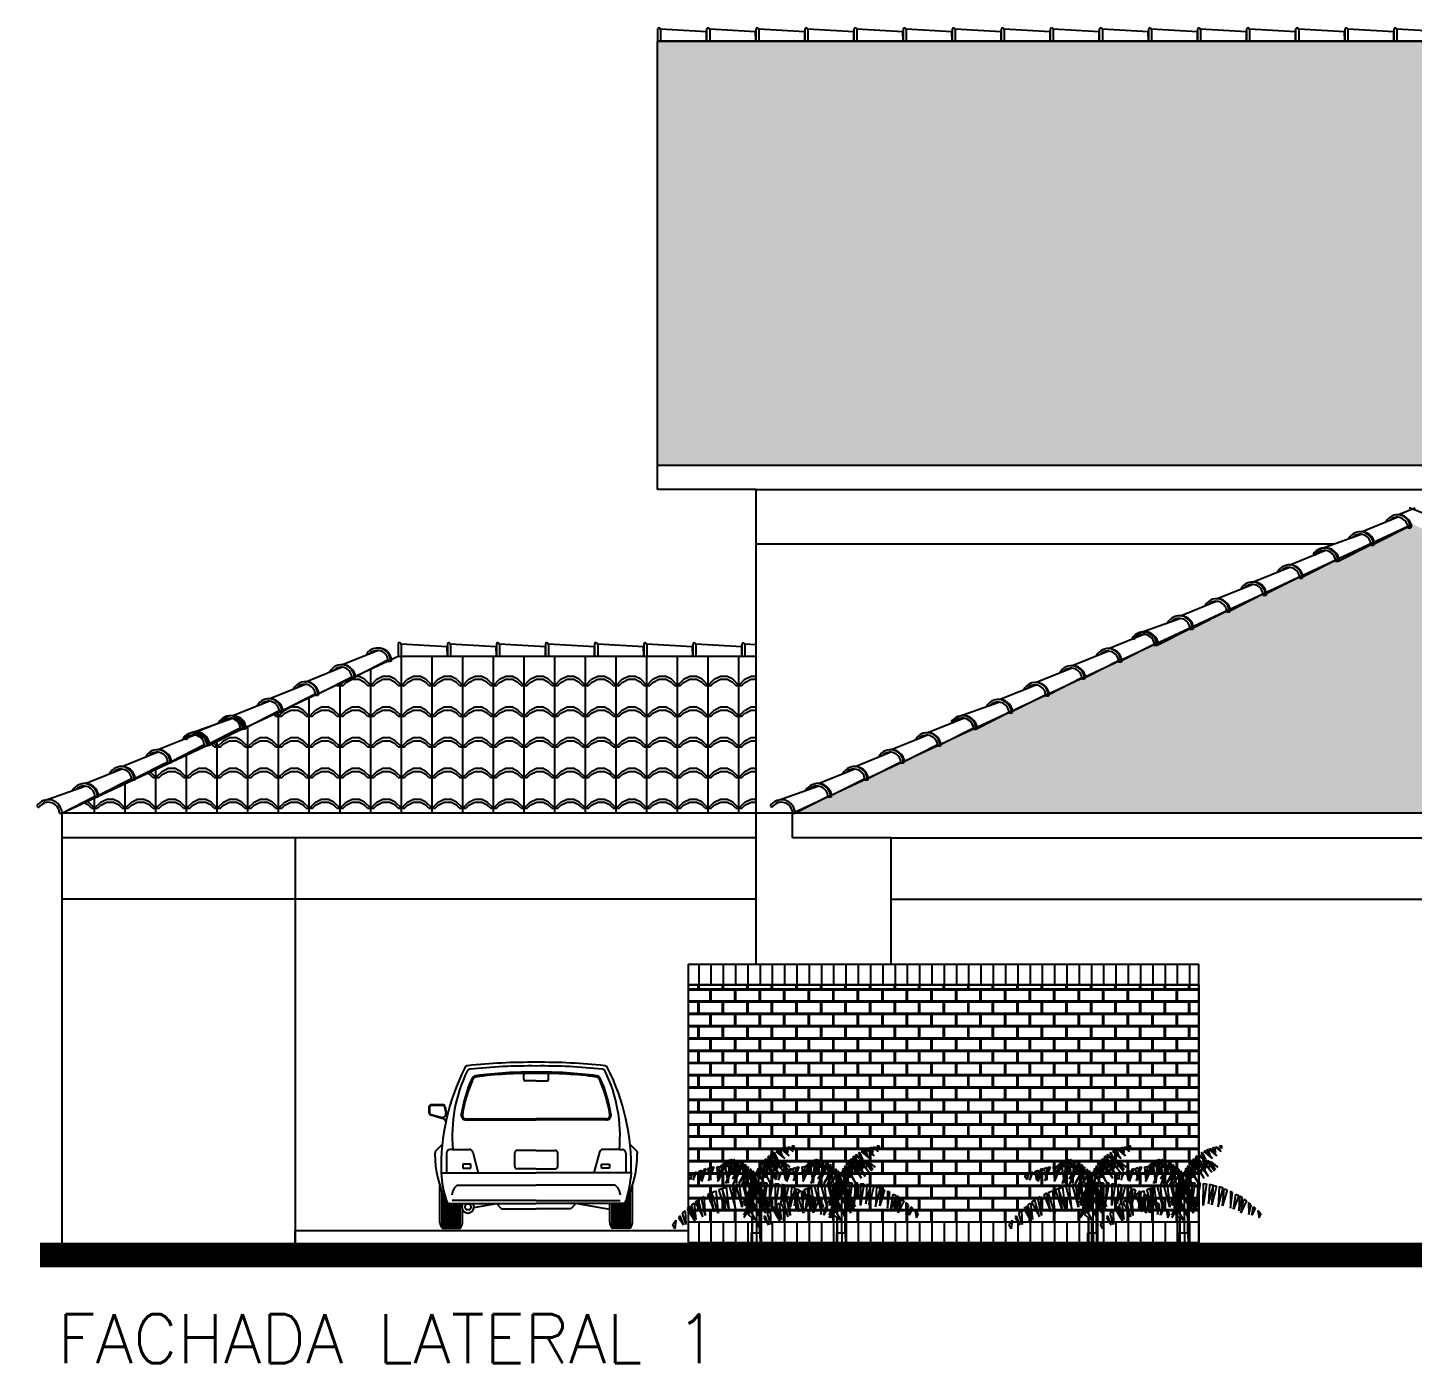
# Model space of a CAD drawing. Header units: millimetres. Extents: x 128 to 761, y 122 to 191.
# Drawn here: x 281.13 to 292.41, y 178.14 to 189.02 of the extents above; entities that cross this region are included whole.
import ezdxf

# ---------------------------------------------------------------- set-up
doc = ezdxf.new("R2010")
doc.units = ezdxf.units.MM
for name, color, linetype in [('ALVENARIA', 7, 'Continuous'), ('CAIXILHOS', 7, 'Continuous'), ('P1-VEGEXT', 60, 'Continuous'), ('PAREDE', 6, 'Continuous')]:
    doc.layers.add(name, color=color, linetype=linetype)
doc.styles.add('COMODOS', font='romans.shx', dxfattribs={"height": 0.15})

# ---------------------------------------------------------------- blocks, each defined once
blk = doc.blocks.new('A$C19217AA6')
at = {"layer": 'P1-VEGEXT', "color": 84}
for p, q in [((0.322, 0.782), (0.317, 0.8)), ((0.317, 0.8), (0.339, 0.799)), ((0.339, 0.799), (0.322, 0.782)), ((0.357, 0.794), (0.327, 0.758)), ((0.327, 0.758), (0.369, 0.792)), ((0.369, 0.792), (0.357, 0.794)), ((0.408, 0.781), (0.361, 0.722)), ((0.361, 0.722), (0.423, 0.776)), ((0.369, 0.749), (0.381, 0.789)), ((0.396, 0.784), (0.369, 0.749)), ((0.381, 0.789), (0.396, 0.784)), ((0.45, 0.764), (0.396, 0.7)), ((0.396, 0.7), (0.465, 0.756)), ((0.423, 0.776), (0.408, 0.781)), ((0.413, 0.661), (0.428, 0.679)), ((0.416, 0.723), (0.43, 0.772)), ((0.428, 0.679), (0.418, 0.676)), ((0.445, 0.766), (0.42, 0.73)), ((0.43, 0.772), (0.445, 0.766)), ((0.438, 0.684), (0.43, 0.682)), ((0.43, 0.682), (0.47, 0.594)), ((0.47, 0.594), (0.438, 0.684)), ((0.438, 0.676), (0.445, 0.684)), ((0.452, 0.686), (0.44, 0.672)), ((0.455, 0.684), (0.44, 0.669)), ((0.443, 0.669), (0.455, 0.679)), ((0.445, 0.684), (0.452, 0.686)), ((0.465, 0.756), (0.45, 0.764)), ((0.452, 0.695), (0.479, 0.748)), ((0.489, 0.743), (0.452, 0.695)), ((0.455, 0.686), (0.504, 0.733)), ((0.465, 0.686), (0.455, 0.686)), ((0.455, 0.686), (0.492, 0.587)), ((0.516, 0.725), (0.462, 0.686)), ((0.492, 0.587), (0.465, 0.686)), ((0.467, 0.674), (0.475, 0.684)), ((0.479, 0.682), (0.467, 0.669)), ((0.475, 0.684), (0.479, 0.682)), ((0.479, 0.748), (0.489, 0.743)), ((0.497, 0.677), (0.489, 0.681)), ((0.489, 0.681), (0.524, 0.572)), ((0.519, 0.722), (0.497, 0.671)), ((0.524, 0.572), (0.497, 0.677)), ((0.504, 0.733), (0.516, 0.725)), ((0.504, 0.653), (0.556, 0.69)), ((0.507, 0.672), (0.534, 0.71)), ((0.546, 0.7), (0.514, 0.669)), ((0.534, 0.71), (0.519, 0.722)), ((0.536, 0.633), (0.568, 0.677)), ((0.556, 0.69), (0.541, 0.654)), ((0.556, 0.69), (0.546, 0.7)), ((0.568, 0.677), (0.556, 0.69)), ((0.765, 0.676), (0.777, 0.682)), ((0.777, 0.682), (0.804, 0.631)), ((0.784, 0.684), (0.779, 0.672)), ((0.784, 0.666), (0.792, 0.686)), ((0.792, 0.686), (0.784, 0.684)), ((0.851, 0.627), (0.802, 0.689)), ((0.802, 0.689), (0.807, 0.689)), ((0.807, 0.689), (0.851, 0.63)), ((0.819, 0.69), (0.814, 0.677)), ((0.826, 0.689), (0.819, 0.69)), ((0.819, 0.671), (0.826, 0.689)), ((0.87, 0.636), (0.829, 0.69)), ((0.829, 0.69), (0.838, 0.689)), ((0.838, 0.689), (0.875, 0.636)), ((0.846, 0.687), (0.843, 0.681)), ((0.853, 0.686), (0.846, 0.687)), ((0.848, 0.674), (0.853, 0.686)), ((0.89, 0.636), (0.856, 0.682)), ((0.856, 0.682), (0.866, 0.677)), ((0.866, 0.677), (0.893, 0.636)), ((0.398, 0.664), (0.354, 0.628)), ((0.354, 0.628), (0.388, 0.654)), ((0.406, 0.661), (0.371, 0.61)), ((0.371, 0.61), (0.408, 0.656)), ((0.416, 0.645), (0.381, 0.599)), ((0.381, 0.599), (0.416, 0.643)), ((0.388, 0.654), (0.398, 0.664)), ((0.408, 0.672), (0.403, 0.669)), ((0.403, 0.669), (0.433, 0.617)), ((0.428, 0.622), (0.403, 0.587)), ((0.403, 0.587), (0.43, 0.62)), ((0.433, 0.617), (0.408, 0.672)), ((0.418, 0.676), (0.411, 0.666)), ((0.435, 0.671), (0.418, 0.648)), ((0.418, 0.645), (0.435, 0.666)), ((0.445, 0.645), (0.428, 0.623)), ((0.43, 0.62), (0.448, 0.641)), ((0.475, 0.628), (0.433, 0.554)), ((0.433, 0.554), (0.465, 0.6)), ((0.46, 0.666), (0.448, 0.649)), ((0.45, 0.646), (0.462, 0.661)), ((0.465, 0.6), (0.479, 0.618)), ((0.465, 0.54), (0.509, 0.617)), ((0.511, 0.605), (0.465, 0.54)), ((0.467, 0.627), (0.472, 0.633)), ((0.475, 0.631), (0.467, 0.627)), ((0.494, 0.661), (0.477, 0.633)), ((0.477, 0.636), (0.484, 0.643)), ((0.477, 0.635), (0.479, 0.636)), ((0.482, 0.622), (0.499, 0.646)), ((0.494, 0.663), (0.489, 0.653)), ((0.497, 0.594), (0.489, 0.589)), ((0.489, 0.589), (0.489, 0.589)), ((0.504, 0.676), (0.499, 0.666)), ((0.502, 0.651), (0.516, 0.669)), ((0.516, 0.669), (0.504, 0.676)), ((0.509, 0.62), (0.526, 0.648)), ((0.511, 0.604), (0.511, 0.605)), ((0.531, 0.631), (0.514, 0.607)), ((0.514, 0.605), (0.534, 0.618)), ((0.514, 0.502), (0.546, 0.568)), ((0.531, 0.627), (0.519, 0.615)), ((0.524, 0.666), (0.546, 0.651)), ((0.524, 0.666), (0.553, 0.543)), ((0.531, 0.631), (0.526, 0.622)), ((0.529, 0.625), (0.531, 0.627)), ((0.553, 0.543), (0.534, 0.659)), ((0.578, 0.666), (0.536, 0.631)), ((0.546, 0.651), (0.536, 0.638)), ((0.538, 0.622), (0.556, 0.635)), ((0.543, 0.564), (0.538, 0.559)), ((0.548, 0.571), (0.563, 0.6)), ((0.563, 0.587), (0.548, 0.561)), ((0.566, 0.577), (0.553, 0.569)), ((0.566, 0.638), (0.556, 0.645)), ((0.556, 0.645), (0.578, 0.512)), ((0.566, 0.582), (0.558, 0.576)), ((0.561, 0.584), (0.563, 0.586)), ((0.563, 0.638), (0.588, 0.656)), ((0.578, 0.512), (0.566, 0.638)), ((0.568, 0.592), (0.602, 0.633)), ((0.578, 0.63), (0.568, 0.61)), ((0.568, 0.595), (0.585, 0.622)), ((0.598, 0.61), (0.57, 0.587)), ((0.57, 0.579), (0.598, 0.599)), ((0.575, 0.522), (0.602, 0.574)), ((0.588, 0.656), (0.578, 0.666)), ((0.585, 0.622), (0.578, 0.63)), ((0.595, 0.643), (0.583, 0.623)), ((0.602, 0.633), (0.595, 0.643)), ((0.61, 0.622), (0.598, 0.61)), ((0.605, 0.604), (0.598, 0.612)), ((0.598, 0.612), (0.612, 0.507)), ((0.605, 0.602), (0.617, 0.61)), ((0.612, 0.507), (0.605, 0.604)), ((0.605, 0.581), (0.615, 0.597)), ((0.625, 0.587), (0.607, 0.563)), ((0.629, 0.576), (0.607, 0.558)), ((0.617, 0.61), (0.61, 0.622)), ((0.61, 0.553), (0.629, 0.569)), ((0.62, 0.6), (0.615, 0.594)), ((0.615, 0.597), (0.625, 0.587)), ((0.62, 0.6), (0.627, 0.59)), ((0.627, 0.59), (0.622, 0.587)), ((0.629, 0.576), (0.632, 0.579)), ((0.629, 0.577), (0.634, 0.572)), ((0.644, 0.486), (0.629, 0.577)), ((0.632, 0.579), (0.634, 0.572)), ((0.634, 0.572), (0.642, 0.579)), ((0.634, 0.572), (0.644, 0.577)), ((0.664, 0.502), (0.634, 0.572)), ((0.634, 0.572), (0.644, 0.486)), ((0.642, 0.579), (0.639, 0.576)), ((0.644, 0.577), (0.661, 0.517)), ((0.649, 0.589), (0.657, 0.599)), ((0.659, 0.572), (0.649, 0.589)), ((0.657, 0.599), (0.661, 0.586)), ((0.674, 0.592), (0.659, 0.584)), ((0.659, 0.584), (0.666, 0.474)), ((0.666, 0.587), (0.669, 0.607)), ((0.666, 0.474), (0.674, 0.592)), ((0.679, 0.615), (0.669, 0.607)), ((0.679, 0.615), (0.671, 0.587)), ((0.716, 0.487), (0.671, 0.568)), ((0.684, 0.597), (0.698, 0.604)), ((0.72, 0.525), (0.684, 0.597)), ((0.698, 0.633), (0.691, 0.627)), ((0.691, 0.627), (0.718, 0.581)), ((0.716, 0.597), (0.698, 0.633)), ((0.698, 0.604), (0.72, 0.546)), ((0.703, 0.586), (0.706, 0.599)), ((0.711, 0.643), (0.706, 0.613)), ((0.711, 0.589), (0.708, 0.574)), ((0.723, 0.651), (0.711, 0.643)), ((0.713, 0.6), (0.716, 0.607)), ((0.716, 0.61), (0.723, 0.651)), ((0.733, 0.615), (0.716, 0.61)), ((0.716, 0.61), (0.728, 0.466)), ((0.728, 0.466), (0.733, 0.615)), ((0.74, 0.645), (0.73, 0.589)), ((0.73, 0.572), (0.745, 0.636)), ((0.77, 0.494), (0.73, 0.568)), ((0.745, 0.666), (0.733, 0.658)), ((0.733, 0.658), (0.757, 0.622)), ((0.745, 0.666), (0.755, 0.671)), ((0.787, 0.592), (0.745, 0.666)), ((0.755, 0.671), (0.75, 0.654)), ((0.75, 0.62), (0.767, 0.625)), ((0.787, 0.541), (0.75, 0.62)), ((0.76, 0.595), (0.755, 0.569)), ((0.755, 0.569), (0.762, 0.594)), ((0.794, 0.63), (0.765, 0.676)), ((0.777, 0.656), (0.767, 0.623)), ((0.767, 0.625), (0.787, 0.568)), ((0.77, 0.62), (0.779, 0.651)), ((0.777, 0.594), (0.787, 0.581)), ((0.811, 0.633), (0.787, 0.63)), ((0.787, 0.63), (0.789, 0.495)), ((0.789, 0.495), (0.811, 0.633)), ((0.799, 0.569), (0.821, 0.535)), ((0.811, 0.672), (0.802, 0.636)), ((0.804, 0.633), (0.816, 0.668)), ((0.846, 0.561), (0.807, 0.613)), ((0.809, 0.625), (0.838, 0.574)), ((0.811, 0.633), (0.831, 0.635)), ((0.856, 0.54), (0.811, 0.633)), ((0.816, 0.602), (0.811, 0.59)), ((0.811, 0.59), (0.814, 0.602)), ((0.819, 0.613), (0.816, 0.61)), ((0.819, 0.609), (0.819, 0.612)), ((0.826, 0.633), (0.831, 0.649)), ((0.834, 0.646), (0.829, 0.633)), ((0.831, 0.635), (0.853, 0.564)), ((0.834, 0.653), (0.841, 0.674)), ((0.846, 0.669), (0.836, 0.648)), ((0.848, 0.613), (0.851, 0.62)), ((0.851, 0.618), (0.848, 0.613)), ((0.878, 0.636), (0.851, 0.636)), ((0.851, 0.636), (0.858, 0.499)), ((0.858, 0.636), (0.863, 0.646)), ((0.858, 0.499), (0.878, 0.636)), ((0.866, 0.643), (0.861, 0.636)), ((0.863, 0.651), (0.87, 0.663)), ((0.873, 0.658), (0.868, 0.648)), ((0.87, 0.668), (0.875, 0.674)), ((0.87, 0.6), (0.885, 0.586)), ((0.875, 0.674), (0.88, 0.669)), ((0.88, 0.669), (0.875, 0.661)), ((0.875, 0.635), (0.9, 0.602)), ((0.9, 0.6), (0.875, 0.63)), ((0.929, 0.625), (0.885, 0.664)), ((0.885, 0.664), (0.895, 0.654)), ((0.885, 0.636), (0.905, 0.636)), ((0.934, 0.523), (0.885, 0.636)), ((0.895, 0.654), (0.929, 0.625)), ((0.905, 0.636), (0.934, 0.531)), ((0.91, 0.612), (0.915, 0.609)), ((0.947, 0.633), (0.929, 0.635)), ((0.929, 0.635), (0.937, 0.52)), ((0.937, 0.52), (0.947, 0.633)), ((1.001, 0.558), (0.971, 0.63)), ((0.971, 0.63), (0.993, 0.625)), ((0.993, 0.625), (1.001, 0.592)), ((1.023, 0.618), (1.001, 0.625)), ((1.001, 0.625), (1.001, 0.522)), ((1.001, 0.522), (1.023, 0.618)), ((1.072, 0.513), (1.035, 0.615)), ((1.035, 0.615), (1.055, 0.61)), ((1.055, 0.61), (1.072, 0.513)), ((1.097, 0.595), (1.075, 0.604)), ((1.075, 0.604), (1.082, 0.52)), ((1.082, 0.52), (1.097, 0.595)), ((1.141, 0.523), (1.116, 0.587)), ((1.116, 0.587), (1.131, 0.581)), ((1.131, 0.581), (1.141, 0.523)), ((1.185, 0.556), (1.153, 0.572)), ((1.153, 0.572), (1.163, 0.525)), ((0.3, 0.453), (0.278, 0.445)), ((0.315, 0.313), (0.3, 0.453)), ((0.31, 0.458), (0.342, 0.468)), ((0.349, 0.305), (0.31, 0.458)), ((0.342, 0.468), (0.349, 0.305)), ((0.388, 0.481), (0.364, 0.474)), ((0.364, 0.474), (0.401, 0.322)), ((0.388, 0.481), (0.42, 0.487)), ((0.428, 0.331), (0.388, 0.481)), ((0.401, 0.322), (0.388, 0.481)), ((0.42, 0.487), (0.428, 0.331)), ((0.47, 0.495), (0.445, 0.492)), ((0.445, 0.492), (0.472, 0.318)), ((0.472, 0.318), (0.47, 0.495)), ((0.494, 0.499), (0.516, 0.5)), ((0.524, 0.331), (0.494, 0.499)), ((0.548, 0.559), (0.514, 0.502)), ((0.516, 0.307), (0.612, 0.509)), ((0.612, 0.504), (0.516, 0.307)), ((0.516, 0.5), (0.524, 0.331)), ((0.617, 0.492), (0.524, 0.281)), ((0.524, 0.281), (0.615, 0.474)), ((0.534, 0.277), (0.622, 0.456)), ((0.538, 0.559), (0.543, 0.563)), ((0.561, 0.502), (0.541, 0.502)), ((0.541, 0.502), (0.556, 0.39)), ((0.561, 0.399), (0.561, 0.502)), ((0.563, 0.495), (0.575, 0.52)), ((0.575, 0.515), (0.563, 0.495)), ((0.575, 0.525), (0.573, 0.523)), ((0.605, 0.559), (0.575, 0.517)), ((0.575, 0.527), (0.58, 0.53)), ((0.575, 0.525), (0.578, 0.528)), ((0.588, 0.458), (0.58, 0.502)), ((0.58, 0.502), (0.602, 0.502)), ((0.585, 0.423), (0.615, 0.505)), ((0.585, 0.384), (0.617, 0.468)), ((0.59, 0.438), (0.588, 0.454)), ((0.59, 0.538), (0.607, 0.55)), ((0.59, 0.394), (0.617, 0.464)), ((0.612, 0.495), (0.593, 0.438)), ((0.605, 0.554), (0.595, 0.545)), ((0.602, 0.502), (0.602, 0.487)), ((0.602, 0.484), (0.602, 0.471)), ((0.602, 0.466), (0.602, 0.459)), ((0.62, 0.461), (0.607, 0.428)), ((0.62, 0.461), (0.61, 0.431)), ((0.612, 0.509), (0.612, 0.499)), ((0.615, 0.509), (0.612, 0.502)), ((0.691, 0.325), (0.612, 0.504)), ((0.612, 0.499), (0.615, 0.489)), ((0.615, 0.507), (0.62, 0.515)), ((0.617, 0.515), (0.615, 0.51)), ((0.659, 0.4), (0.615, 0.513)), ((0.615, 0.513), (0.615, 0.512)), ((0.615, 0.512), (0.654, 0.405)), ((0.615, 0.474), (0.62, 0.482)), ((0.708, 0.295), (0.615, 0.479)), ((0.615, 0.479), (0.617, 0.469)), ((0.62, 0.515), (0.617, 0.515)), ((0.62, 0.482), (0.617, 0.492)), ((0.617, 0.482), (0.688, 0.331)), ((0.62, 0.479), (0.617, 0.471)), ((0.617, 0.469), (0.625, 0.45)), ((0.62, 0.468), (0.622, 0.474)), ((0.62, 0.464), (0.625, 0.471)), ((0.622, 0.458), (0.62, 0.451)), ((0.625, 0.512), (0.622, 0.513)), ((0.622, 0.513), (0.698, 0.333)), ((0.627, 0.499), (0.622, 0.5)), ((0.622, 0.5), (0.622, 0.489)), ((0.622, 0.487), (0.622, 0.481)), ((0.622, 0.477), (0.625, 0.482)), ((0.625, 0.471), (0.622, 0.463)), ((0.622, 0.461), (0.625, 0.468)), ((0.627, 0.466), (0.622, 0.459)), ((0.622, 0.454), (0.622, 0.456)), ((0.622, 0.456), (0.629, 0.448)), ((0.698, 0.333), (0.625, 0.512)), ((0.627, 0.497), (0.625, 0.487)), ((0.625, 0.484), (0.629, 0.494)), ((0.625, 0.481), (0.627, 0.469)), ((0.625, 0.472), (0.625, 0.476)), ((0.627, 0.5), (0.632, 0.554)), ((0.632, 0.509), (0.627, 0.5)), ((0.627, 0.469), (0.627, 0.469)), ((0.627, 0.453), (0.627, 0.461)), ((0.627, 0.461), (0.632, 0.443)), ((0.634, 0.536), (0.629, 0.507)), ((0.629, 0.495), (0.634, 0.505)), ((0.634, 0.505), (0.632, 0.509)), ((0.652, 0.499), (0.632, 0.499)), ((0.637, 0.502), (0.634, 0.499)), ((0.634, 0.502), (0.634, 0.484)), ((0.664, 0.418), (0.634, 0.502)), ((0.634, 0.499), (0.664, 0.418)), ((0.637, 0.453), (0.634, 0.481)), ((0.637, 0.561), (0.637, 0.546)), ((0.637, 0.507), (0.639, 0.499)), ((0.637, 0.505), (0.637, 0.507)), ((0.639, 0.499), (0.637, 0.505)), ((0.642, 0.464), (0.637, 0.451)), ((0.639, 0.502), (0.639, 0.499)), ((0.639, 0.499), (0.642, 0.5)), ((0.642, 0.463), (0.639, 0.456)), ((0.644, 0.459), (0.639, 0.45)), ((0.642, 0.5), (0.647, 0.512)), ((0.644, 0.51), (0.642, 0.504)), ((0.642, 0.471), (0.642, 0.466)), ((0.644, 0.468), (0.642, 0.464)), ((0.642, 0.458), (0.644, 0.459)), ((0.657, 0.428), (0.642, 0.454)), ((0.647, 0.512), (0.644, 0.51)), ((0.644, 0.499), (0.652, 0.512)), ((0.652, 0.499), (0.644, 0.472)), ((0.649, 0.479), (0.644, 0.469)), ((0.644, 0.479), (0.664, 0.431)), ((0.644, 0.461), (0.647, 0.464)), ((0.647, 0.463), (0.644, 0.461)), ((0.654, 0.499), (0.647, 0.484)), ((0.664, 0.431), (0.647, 0.481)), ((0.647, 0.466), (0.649, 0.471)), ((0.649, 0.453), (0.647, 0.463)), ((0.666, 0.454), (0.649, 0.512)), ((0.654, 0.51), (0.649, 0.499)), ((0.657, 0.507), (0.649, 0.492)), ((0.649, 0.484), (0.652, 0.492)), ((0.649, 0.484), (0.666, 0.445)), ((0.649, 0.471), (0.652, 0.474)), ((0.652, 0.512), (0.654, 0.51)), ((0.652, 0.492), (0.666, 0.453)), ((0.652, 0.474), (0.652, 0.477)), ((0.654, 0.502), (0.664, 0.476)), ((0.654, 0.499), (0.654, 0.502)), ((0.657, 0.515), (0.657, 0.499)), ((0.657, 0.499), (0.659, 0.513)), ((0.664, 0.487), (0.657, 0.504)), ((0.659, 0.528), (0.661, 0.543)), ((0.659, 0.523), (0.661, 0.53)), ((0.664, 0.415), (0.674, 0.499)), ((0.666, 0.502), (0.671, 0.487)), ((0.671, 0.484), (0.666, 0.494)), ((0.669, 0.474), (0.666, 0.484)), ((0.666, 0.476), (0.669, 0.468)), ((0.696, 0.497), (0.669, 0.402)), ((0.671, 0.554), (0.716, 0.487)), ((0.674, 0.499), (0.696, 0.497)), ((0.703, 0.561), (0.698, 0.517)), ((0.698, 0.515), (0.706, 0.554)), ((0.698, 0.512), (0.698, 0.505)), ((0.703, 0.341), (0.718, 0.495)), ((0.74, 0.492), (0.703, 0.341)), ((0.718, 0.495), (0.725, 0.494)), ((0.728, 0.525), (0.747, 0.481)), ((0.747, 0.481), (0.728, 0.513)), ((0.728, 0.494), (0.74, 0.492)), ((0.73, 0.558), (0.77, 0.494)), ((0.767, 0.489), (0.743, 0.302)), ((0.743, 0.302), (0.792, 0.486)), ((0.792, 0.486), (0.767, 0.489)), ((0.824, 0.471), (0.794, 0.528)), ((0.797, 0.543), (0.824, 0.471)), ((0.797, 0.286), (0.819, 0.479)), ((0.846, 0.472), (0.797, 0.286)), ((0.821, 0.535), (0.799, 0.563)), ((0.819, 0.479), (0.819, 0.477)), ((0.819, 0.477), (0.846, 0.472)), ((0.873, 0.466), (0.851, 0.291)), ((0.851, 0.291), (0.907, 0.454)), ((0.878, 0.495), (0.861, 0.527)), ((0.863, 0.536), (0.878, 0.495)), ((0.932, 0.446), (0.873, 0.466)), ((0.907, 0.454), (0.878, 0.282)), ((0.937, 0.527), (0.942, 0.513)), ((0.942, 0.513), (0.937, 0.523)), ((1.018, 0.517), (1.006, 0.545)), ((1.008, 0.556), (1.018, 0.517)), ((1.163, 0.525), (1.185, 0.556)), ((0.081, 0.323), (0.103, 0.341)), ((0.103, 0.341), (0.101, 0.243)), ((0.14, 0.369), (0.12, 0.354)), ((0.12, 0.354), (0.165, 0.258)), ((0.165, 0.258), (0.14, 0.369)), ((0.152, 0.379), (0.175, 0.392)), ((0.182, 0.272), (0.152, 0.379)), ((0.175, 0.392), (0.182, 0.272)), ((0.207, 0.41), (0.182, 0.397)), ((0.182, 0.397), (0.226, 0.286)), ((0.226, 0.286), (0.207, 0.41)), ((0.234, 0.423), (0.251, 0.433)), ((0.251, 0.295), (0.234, 0.423)), ((0.251, 0.433), (0.251, 0.295)), ((0.278, 0.445), (0.315, 0.313)), ((0.629, 0.448), (0.534, 0.277)), ((0.578, 0.399), (0.548, 0.309)), ((0.639, 0.413), (0.551, 0.254)), ((0.551, 0.254), (0.642, 0.397)), ((0.556, 0.389), (0.558, 0.363)), ((0.561, 0.363), (0.561, 0.397)), ((0.566, 0.307), (0.588, 0.348)), ((0.588, 0.346), (0.566, 0.307)), ((0.57, 0.34), (0.573, 0.35)), ((0.573, 0.348), (0.57, 0.34)), ((0.588, 0.354), (0.575, 0.328)), ((0.575, 0.328), (0.588, 0.353)), ((0.588, 0.351), (0.575, 0.328)), ((0.578, 0.318), (0.588, 0.343)), ((0.588, 0.372), (0.58, 0.356)), ((0.58, 0.356), (0.585, 0.372)), ((0.585, 0.366), (0.588, 0.372)), ((0.588, 0.371), (0.585, 0.366)), ((0.588, 0.428), (0.588, 0.425)), ((0.588, 0.415), (0.588, 0.386)), ((0.588, 0.372), (0.588, 0.372)), ((0.588, 0.32), (0.588, 0.371)), ((0.607, 0.428), (0.593, 0.428)), ((0.593, 0.428), (0.593, 0.428)), ((0.659, 0.354), (0.595, 0.223)), ((0.598, 0.428), (0.598, 0.413)), ((0.598, 0.409), (0.598, 0.405)), ((0.598, 0.338), (0.598, 0.39)), ((0.602, 0.448), (0.602, 0.43)), ((0.632, 0.428), (0.617, 0.428)), ((0.62, 0.428), (0.625, 0.436)), ((0.62, 0.428), (0.622, 0.435)), ((0.625, 0.435), (0.62, 0.428)), ((0.622, 0.428), (0.625, 0.441)), ((0.627, 0.446), (0.708, 0.295)), ((0.627, 0.428), (0.627, 0.39)), ((0.627, 0.372), (0.627, 0.289)), ((0.634, 0.431), (0.629, 0.428)), ((0.632, 0.438), (0.634, 0.425)), ((0.632, 0.435), (0.632, 0.431)), ((0.632, 0.433), (0.72, 0.268)), ((0.632, 0.433), (0.637, 0.417)), ((0.632, 0.428), (0.632, 0.428)), ((0.634, 0.431), (0.634, 0.431)), ((0.637, 0.428), (0.634, 0.428)), ((0.637, 0.451), (0.637, 0.445)), ((0.639, 0.445), (0.637, 0.443)), ((0.639, 0.428), (0.637, 0.44)), ((0.637, 0.417), (0.637, 0.41)), ((0.639, 0.428), (0.657, 0.428)), ((0.639, 0.415), (0.639, 0.423)), ((0.642, 0.397), (0.639, 0.413)), ((0.72, 0.268), (0.639, 0.412)), ((0.639, 0.395), (0.644, 0.379)), ((0.644, 0.379), (0.642, 0.407)), ((0.728, 0.238), (0.644, 0.387)), ((0.644, 0.387), (0.649, 0.369)), ((0.649, 0.369), (0.657, 0.353)), ((0.664, 0.425), (0.652, 0.448)), ((0.659, 0.376), (0.657, 0.363)), ((0.657, 0.361), (0.661, 0.372)), ((0.657, 0.354), (0.657, 0.356)), ((0.659, 0.428), (0.659, 0.428)), ((0.659, 0.428), (0.664, 0.428)), ((0.659, 0.4), (0.659, 0.425)), ((0.659, 0.394), (0.661, 0.413)), ((0.659, 0.381), (0.659, 0.397)), ((0.659, 0.374), (0.659, 0.376)), ((0.659, 0.359), (0.659, 0.363)), ((0.664, 0.333), (0.659, 0.354)), ((0.659, 0.351), (0.728, 0.238)), ((0.671, 0.366), (0.661, 0.387)), ((0.661, 0.379), (0.661, 0.376)), ((0.664, 0.428), (0.664, 0.42)), ((0.664, 0.418), (0.664, 0.415)), ((0.669, 0.4), (0.664, 0.386)), ((0.664, 0.381), (0.664, 0.384)), ((0.664, 0.384), (0.671, 0.364)), ((0.664, 0.372), (0.664, 0.379)), ((0.664, 0.351), (0.664, 0.368)), ((0.688, 0.322), (0.664, 0.361)), ((0.664, 0.345), (0.664, 0.25)), ((0.688, 0.369), (0.669, 0.404)), ((0.669, 0.402), (0.671, 0.392)), ((0.671, 0.413), (0.693, 0.361)), ((0.676, 0.399), (0.671, 0.41)), ((0.674, 0.358), (0.684, 0.335)), ((0.684, 0.333), (0.674, 0.356)), ((0.676, 0.431), (0.706, 0.366)), ((0.676, 0.43), (0.703, 0.351)), ((0.703, 0.364), (0.676, 0.425)), ((0.676, 0.381), (0.691, 0.346)), ((0.703, 0.348), (0.679, 0.397)), ((0.691, 0.346), (0.679, 0.376)), ((0.708, 0.392), (0.681, 0.45)), ((0.681, 0.445), (0.706, 0.39)), ((0.688, 0.369), (0.703, 0.345)), ((0.703, 0.348), (0.713, 0.327)), ((0.703, 0.346), (0.72, 0.315)), ((0.72, 0.315), (0.703, 0.343)), ((0.706, 0.359), (0.728, 0.317)), ((0.728, 0.317), (0.708, 0.361)), ((0.711, 0.381), (0.735, 0.335)), ((0.735, 0.335), (0.713, 0.382)), ((0.878, 0.282), (0.932, 0.446)), ((0.956, 0.436), (0.937, 0.254)), ((0.937, 0.254), (0.991, 0.422)), ((0.991, 0.422), (0.956, 0.436)), ((0.969, 0.264), (1.003, 0.417)), ((1.025, 0.404), (0.969, 0.264)), ((1.003, 0.417), (1.025, 0.404)), ((1.055, 0.389), (1.045, 0.235)), ((1.045, 0.235), (1.075, 0.377)), ((1.075, 0.377), (1.055, 0.389)), ((1.062, 0.225), (1.099, 0.359)), ((1.126, 0.343), (1.062, 0.225)), ((1.099, 0.359), (1.126, 0.343)), ((0, 0.248), (0.027, 0.277)), ((0.017, 0.217), (0, 0.248)), ((0.027, 0.277), (0.017, 0.217)), ((0.061, 0.309), (0.049, 0.295)), ((0.049, 0.295), (0.076, 0.238)), ((0.076, 0.238), (0.061, 0.309)), ((0.101, 0.243), (0.081, 0.323)), ((0.546, 0.299), (0.546, 0.299)), ((0.558, 0.284), (0.588, 0.335)), ((0.588, 0.331), (0.558, 0.284)), ((0.561, 0.272), (0.561, 0.272)), ((0.573, 0.289), (0.588, 0.309)), ((0.583, 0.307), (0.588, 0.312)), ((0.588, 0.312), (0.588, 0.002)), ((0.595, 0.223), (0.664, 0.333)), ((0.598, 0.228), (0.598, 0.327)), ((0.598, 0.092), (0.598, 0.227)), ((0.627, 0.274), (0.627, 0.092)), ((0.679, 0.276), (0.632, 0.197)), ((0.632, 0.197), (0.691, 0.241)), ((0.659, 0.241), (0.659, 0.325)), ((0.664, 0.313), (0.669, 0.299)), ((0.728, 0.22), (0.664, 0.313)), ((0.664, 0.284), (0.669, 0.274)), ((0.669, 0.274), (0.664, 0.281)), ((0.669, 0.299), (0.728, 0.22)), ((0.691, 0.241), (0.679, 0.276)), ((0.684, 0.333), (0.706, 0.297)), ((0.703, 0.287), (0.688, 0.323)), ((0.691, 0.317), (0.688, 0.322)), ((0.691, 0.323), (0.706, 0.297)), ((0.706, 0.297), (0.693, 0.318)), ((0.706, 0.297), (0.698, 0.305)), ((1.134, 0.336), (1.119, 0.202)), ((1.119, 0.202), (1.156, 0.32)), ((1.129, 0.189), (1.17, 0.309)), ((1.19, 0.291), (1.129, 0.189)), ((1.156, 0.32), (1.134, 0.336)), ((1.17, 0.309), (1.19, 0.291)), ((1.207, 0.274), (1.202, 0.163)), ((1.202, 0.163), (1.229, 0.253)), ((1.229, 0.253), (1.207, 0.274)), ((1.222, 0.159), (1.249, 0.233)), ((1.249, 0.233), (1.261, 0.218)), ((0.659, 0), (0.659, 0.217)), ((0.664, 0.22), (0.664, 0.094)), ((1.261, 0.218), (1.222, 0.159)), ((1.308, 0.163), (1.284, 0.197)), ((1.284, 0.197), (1.291, 0.128)), ((1.291, 0.128), (1.308, 0.163)), ((0.595, 0.092), (0.588, 0.094)), ((0.588, 0.094), (0.598, 0.092)), ((0.588, 0.002), (0.593, 0)), ((0.593, 0), (0.595, 0.092)), ((0.595, 0.092), (0.659, 0.092)), ((0.625, 0.092), (0.625, 0)), ((0.659, 0.092), (0.664, 0.094)), ((0.669, 0.094), (0.659, 0.092)), ((0.669, 0.002), (0.659, 0)), ((0.664, 0.094), (0.669, 0.094)), ((0.669, 0.094), (0.669, 0.002)), ((0.593, 0), (0.659, 0))]:
    blk.add_line(p, q, dxfattribs=at)
blk = doc.blocks.new('A$C7716416F')
at = {"xscale": -1}
blk.add_blockref('A$C19217AA6', (1.308, 0), dxfattribs=at)
blk = doc.blocks.new('CUMEEIRA')
at = {"layer": 'ALVENARIA', "color": 4, "ltscale": 0.5}
for p, q in [((-0.142, 0.13), (-0.131, 0.113)), ((0, 0), (0.018, -0.008)), ((0.018, -0.008), (0.32, 0.002)), ((0.35, -0.003), (0.652, 0.007)), ((0.68, -0.003), (0.976, 0.007)), ((1.003, -0.003), (1.305, 0.007)), ((1.334, -0.003), (1.629, 0.007)), ((0.318, -0.003), (0.337, -0.011)), ((0.648, -0.003), (0.667, -0.011)), ((0.973, -0.003), (0.991, -0.011)), ((1.302, -0.003), (1.32, -0.011)), ((1.626, -0.003), (1.645, -0.011))]:
    blk.add_line(p, q, dxfattribs=at)
at = {"layer": 'ALVENARIA', "color": 3, "ltscale": 0.5}
for p, q in [((-0.076, 0.146), (0.28, 0.112)), ((0.292, 0.13), (0.607, 0.113)), ((0.616, 0.13), (0.931, 0.113)), ((0.94, 0.13), (1.26, 0.113)), ((1.269, 0.13), (1.584, 0.113)), ((0.337, -0.011), (0.348, -0.01)), ((0.667, -0.011), (0.678, -0.01)), ((0.991, -0.011), (1.003, -0.01)), ((1.32, -0.011), (1.331, -0.01)), ((1.645, -0.011), (1.656, -0.01))]:
    blk.add_line(p, q, dxfattribs=at)
at = {"layer": 'ALVENARIA', "color": 4, "ltscale": 0.5}
for centre, radius, start, end in [((-0.083, 0.036), 0.111, 336.6256, 121.8525), ((0.235, 0.033), 0.0907, 336.6256, 109.2265), ((0.568, 0.034), 0.088, 335.4621, 109.848), ((0.893, 0.034), 0.088, 335.4621, 109.848), ((1.222, 0.034), 0.088, 335.4621, 109.848), ((1.546, 0.034), 0.088, 335.4621, 109.848)]:
    blk.add_arc(centre, radius, start, end, dxfattribs=at)
at = {"layer": 'ALVENARIA', "color": 5, "ltscale": 0.5}
blk.add_arc((-0.083, 0.036), 0.0907, 336.6256, 121.8525, dxfattribs=at)
at = {"layer": 'ALVENARIA', "color": 3, "ltscale": 0.5}
for centre, radius, start, end in [((0.238, 0.034), 0.109, 335.7889, 125.8354), ((0.243, 0.029), 0.112, 339.9611, 74.5368), ((0.571, 0.035), 0.106, 334.5638, 127.6865), ((0.575, 0.029), 0.11, 339.5176, 72.6649), ((0.896, 0.035), 0.106, 334.5638, 127.6865), ((0.9, 0.029), 0.11, 339.5176, 72.6649), ((1.225, 0.035), 0.106, 334.5638, 127.6865), ((1.228, 0.029), 0.11, 339.5176, 72.6649), ((1.549, 0.035), 0.106, 334.5638, 127.6865), ((1.553, 0.029), 0.11, 339.5176, 72.6649)]:
    blk.add_arc(centre, radius, start, end, dxfattribs=at)
blk = doc.blocks.new('CUMEEIRA1')
at = {"layer": 'ALVENARIA', "color": 3, "ltscale": 0.5}
for p, q in [((0, 0.1), (0, 0)), ((0, 0), (0.4, 0)), ((0.025, 0.1), (0.025, 0)), ((0.399, 0.075), (0.025, 0.098)), ((0.4, 0), (0.399, 0.075)), ((0.4, 0.1), (0.4, 0)), ((0.4, 0), (0.8, 0)), ((0.425, 0.1), (0.425, 0)), ((0.799, 0.075), (0.425, 0.098)), ((0.8, 0), (0.799, 0.075)), ((0.8, 0.1), (0.8, 0)), ((0.8, 0), (1.2, 0)), ((0.825, 0.1), (0.825, 0)), ((1.199, 0.075), (0.825, 0.098)), ((1.2, 0), (1.199, 0.075)), ((1.2, 0.1), (1.2, 0)), ((1.2, 0), (1.6, 0)), ((1.225, 0.1), (1.225, 0)), ((1.599, 0.075), (1.225, 0.098)), ((1.6, 0), (1.599, 0.075)), ((1.6, 0.1), (1.6, 0)), ((1.6, 0), (2, 0)), ((1.625, 0.1), (1.625, 0)), ((1.999, 0.075), (1.625, 0.098)), ((2, 0), (1.999, 0.075)), ((2, 0.1), (2, 0)), ((2, 0), (2.4, 0)), ((2.025, 0.1), (2.025, 0)), ((2.399, 0.075), (2.025, 0.098)), ((2.4, 0), (2.399, 0.075))]:
    blk.add_line(p, q, dxfattribs=at)
for centre in [(0.012, 0.096), (0.412, 0.096), (0.812, 0.096), (1.212, 0.096), (1.612, 0.096), (2.012, 0.096)]:
    blk.add_arc(centre, 0.013, 355.9613, 160.6924, dxfattribs=at)
blk = doc.blocks.new('CARRINHO')
at = {"color": 7}
for p, q in [((70.398, 58.838), (70.398, 58.878)), ((70.498, 58.828), (70.408, 58.828)), ((70.498, 58.828), (70.588, 58.828)), ((70.598, 58.838), (70.598, 58.878)), ((69.624, 58.612), (69.624, 58.568)), ((69.629, 58.612), (69.629, 58.568)), ((69.737, 58.632), (69.644, 58.632)), ((69.737, 58.627), (69.644, 58.627)), ((69.751, 58.615), (69.761, 58.565)), ((69.756, 58.616), (69.771, 58.541)), ((69.639, 58.549), (69.749, 58.518)), ((69.64, 58.553), (69.724, 58.53)), ((69.749, 58.518), (69.761, 58.492)), ((69.927, 58.518), (70.498, 58.518)), ((69.927, 58.508), (70.498, 58.508)), ((71.069, 58.518), (70.498, 58.518)), ((71.069, 58.508), (70.498, 58.508)), ((69.732, 58.308), (69.674, 58.251)), ((69.767, 58.238), (69.767, 58.078)), ((69.819, 58.268), (69.797, 58.268)), ((69.819, 58.268), (69.863, 58.268)), ((69.863, 58.268), (69.953, 58.268)), ((69.982, 58.246), (70.026, 58.078)), ((70.323, 58.13), (70.323, 58.24)), ((70.498, 58.26), (70.343, 58.26)), ((70.498, 58.26), (70.653, 58.26)), ((70.673, 58.13), (70.673, 58.24)), ((71.013, 58.246), (70.969, 58.078)), ((71.133, 58.268), (71.042, 58.268)), ((71.177, 58.268), (71.133, 58.268)), ((71.177, 58.268), (71.199, 58.268)), ((71.229, 58.238), (71.229, 58.078)), ((71.264, 58.308), (71.321, 58.251)), ((69.9, 58.147), (69.9, 58.115)), ((69.966, 58.147), (69.9, 58.147)), ((69.9, 58.115), (69.966, 58.115)), ((69.966, 58.115), (69.966, 58.147)), ((70.498, 58.11), (70.343, 58.11)), ((70.498, 58.11), (70.653, 58.11)), ((71.03, 58.147), (71.095, 58.147)), ((71.03, 58.115), (71.03, 58.147)), ((71.095, 58.115), (71.03, 58.115)), ((71.095, 58.147), (71.095, 58.115)), ((69.723, 58.078), (70.498, 58.078)), ((71.273, 58.078), (70.498, 58.078)), ((69.713, 57.673), (69.713, 57.972)), ((69.733, 57.628), (69.733, 57.915)), ((69.855, 57.978), (70.498, 57.978)), ((71.141, 57.978), (70.498, 57.978)), ((71.263, 57.628), (71.263, 57.915)), ((71.283, 57.673), (71.283, 57.972)), ((69.747, 57.628), (69.747, 57.88)), ((69.762, 57.628), (69.762, 57.849)), ((69.776, 57.628), (69.776, 57.832)), ((69.791, 57.828), (70.498, 57.828)), ((69.791, 57.628), (69.791, 57.828)), ((69.805, 57.628), (69.805, 57.828)), ((70.498, 57.853), (69.814, 57.853)), ((69.82, 57.628), (69.82, 57.828)), ((69.834, 57.628), (69.834, 57.828)), ((69.849, 57.628), (69.849, 57.828)), ((69.863, 57.628), (69.863, 57.828)), ((69.878, 57.628), (69.878, 57.828)), ((69.898, 57.827), (69.898, 57.828)), ((69.898, 57.673), (69.898, 57.774)), ((69.99, 57.796), (70.174, 57.828)), ((70.174, 57.828), (70.215, 57.784)), ((70.215, 57.784), (70.498, 57.784)), ((70.498, 57.853), (71.181, 57.853)), ((71.204, 57.828), (70.498, 57.828)), ((70.781, 57.784), (70.498, 57.784)), ((70.822, 57.828), (70.781, 57.784)), ((71.098, 57.78), (70.822, 57.828)), ((71.098, 57.673), (71.098, 57.828)), ((71.118, 57.628), (71.118, 57.828)), ((71.132, 57.628), (71.132, 57.828)), ((71.147, 57.628), (71.147, 57.828)), ((71.161, 57.628), (71.161, 57.828)), ((71.176, 57.628), (71.176, 57.828)), ((71.19, 57.628), (71.19, 57.828)), ((71.205, 57.628), (71.205, 57.828)), ((71.219, 57.628), (71.219, 57.832)), ((71.234, 57.628), (71.234, 57.849)), ((71.248, 57.628), (71.248, 57.88)), ((69.733, 57.628), (69.878, 57.628)), ((71.263, 57.628), (71.118, 57.628))]:
    blk.add_line(p, q, dxfattribs=at)
blk.add_circle((69.941, 57.8), 0.025, dxfattribs=at)
for centre, radius, start, end in [((71.521, 58.123), 1.798, 153.2027, 181.4246), ((71.018, 58.379), 1.204, 154.0994, 185.2865), ((69.942, 58.92), 0.03, 96.34, 153.307), ((69.962, 58.892), 0.03, 96.1335, 154.0994), ((70.448, 54.369), 4.609, 89.3784, 96.34), ((70.448, 54.369), 4.579, 89.3784, 96.1335), ((70.455, 55.501), 3.397, 89.2743, 97.6236), ((70.548, 54.369), 4.609, 83.66, 90.6216), ((70.548, 54.369), 4.579, 83.8665, 90.6216), ((70.541, 55.501), 3.397, 82.3764, 90.7257), ((71.034, 58.892), 0.03, 25.9006, 83.8665), ((71.053, 58.92), 0.03, 26.693, 83.66), ((69.977, 58.379), 1.204, 354.7135, 25.9006), ((69.475, 58.123), 1.798, 358.5754, 26.7973), ((71.018, 58.379), 1.144, 155.9912, 171.1962), ((71.018, 58.379), 1.134, 155.9911, 171.1962), ((70.009, 58.828), 0.04, 97.6236, 155.9912), ((70.009, 58.828), 0.03, 97.6228, 155.9911), ((70.455, 55.5), 3.388, 89.2725, 97.6228), ((70.408, 58.878), 0.01, 90, 180), ((70.408, 58.838), 0.01, 180, 270), ((70.541, 55.5), 3.388, 82.3772, 90.7275), ((70.588, 58.878), 0.01, 0, 90), ((70.588, 58.838), 0.01, 270, 0), ((70.986, 58.828), 0.03, 24.0089, 82.3772), ((70.986, 58.828), 0.04, 24.0088, 82.3764), ((69.977, 58.379), 1.134, 8.8038, 24.0089), ((69.977, 58.379), 1.144, 8.8038, 24.0088), ((69.644, 58.612), 0.02, 90, 180), ((69.644, 58.568), 0.02, 180, 254.6167), ((69.644, 58.612), 0.015, 90, 180), ((69.644, 58.568), 0.015, 180, 254.6167), ((69.732, 58.559), 0.03, 254.6167, 11.2915), ((69.737, 58.612), 0.02, 11.2915, 90), ((69.737, 58.612), 0.015, 11.2915, 90), ((69.927, 58.548), 0.04, 171.1962, 270), ((69.927, 58.548), 0.03, 171.1962, 270), ((71.069, 58.548), 0.04, 270, 8.8038), ((71.069, 58.548), 0.03, 270, 8.8038), ((70.748, 58.153), 1.078, 174.7999, 175.7267), ((70.546, 58.233), 0.873, 179.9938, 206.4303), ((69.797, 58.238), 0.03, 90, 180), ((69.953, 58.238), 0.03, 14.6742, 90), ((70.343, 58.24), 0.02, 90, 180), ((70.653, 58.24), 0.02, 0, 90), ((71.042, 58.238), 0.03, 90, 165.3258), ((71.199, 58.238), 0.03, 0, 90), ((70.449, 58.233), 0.873, 333.5697, 0.0062), ((70.248, 58.153), 1.078, 4.2733, 5.2001), ((70.343, 58.13), 0.02, 180, 270), ((70.653, 58.13), 0.02, 270, 0), ((70.748, 58.153), 1.028, 184.1849, 197.1976), ((70.248, 58.153), 1.028, 342.8024, 355.8151), ((69.925, 57.887), 0.115, 127.7412, 175.0677), ((71.07, 57.887), 0.115, 4.9323, 52.2588), ((69.791, 57.858), 0.03, 206.4303, 270), ((69.795, 57.858), 0.03, 197.1976, 270), ((69.941, 57.8), 0.05, 146.6311, 33.3689), ((71.201, 57.858), 0.03, 270, 342.8024), ((71.204, 57.858), 0.03, 270, 333.5697), ((69.774, 57.673), 0.0606, 180, 227.925), ((69.837, 57.673), 0.0606, 312.075, 0), ((71.158, 57.673), 0.0606, 180, 227.925), ((71.222, 57.673), 0.0606, 312.075, 0)]:
    blk.add_arc(centre, radius, start, end, dxfattribs=at)

msp = doc.modelspace()

# ---------------------------------------------------------------- hatches: boundary and pattern name
h = msp.add_hatch()
h.set_pattern_fill('_U', color=8, scale=0.1, angle=90, style=0, pattern_type=0)
h.set_pattern_definition([(90, (-75.79781, 17.7912), (-0.1, 6e-18), [])])
h.paths.add_polyline_path([(286.5147, 179.2917), (286.5147, 179.1217), (290.6747, 179.1217), (290.6747, 179.2917)])
h.paths.add_polyline_path([(286.5147, 181.3917), (286.5147, 181.2217), (290.6747, 181.2217), (290.6747, 181.3917)])
h = msp.add_hatch()
h.set_pattern_fill('CONCBLOC', color=8, scale=0.2, style=0)
h.set_pattern_definition([(0, (-75.79781, 17.7912), (0.1, 0.1), [0.192, -0.008]), (0, (-75.79781, 17.8832), (0.1, 0.1), [0.192, -0.008]), (90, (-75.79781, 17.7912), (-0.1, 0.1), [0.092, -0.108]), (90, (-75.80581, 17.7912), (-0.1, 0.1), [0.092, -0.108])])
h.paths.add_polyline_path([(290.6747, 179.2917), (290.6747, 181.2217), (286.5147, 181.2217), (286.5147, 179.2917)])
at = {"layer": 'CAIXILHOS'}
h = msp.add_hatch(dxfattribs=at)
h.set_pattern_fill('TELHADO', scale=0.25, style=0)
h.set_pattern_definition([(0, (-57.5982, -24.0885), (0, 0.25), [0.05, -0.2]), (0, (-57.4732, -24.0385), (0, 0.25), [0.05, -0.2]), (0, (-57.4732, -24.0135), (0, 0.25), [0.05, -0.2]), (90, (-57.5732, -24.0885), (-0.25, 2e-17), [0.25]), (45, (-57.57319, -24.0885), (3e-17, 0.25), [0.07071068, -0.28284272]), (45, (-57.54819, -24.0885), (3e-17, 0.25), [0.03535535, -0.31819804]), (135, (-57.57319, -24.0885), (-0.25, 3e-17), [0.07071068, -0.28284272]), (135, (-57.34819, -24.0885), (-0.25, 3e-17), [0.03535535, -0.31819804]), (26.56505, (-57.52319, -24.0635), (0.25, 2e-10), [0.0559, -0.503117]), (153.43495, (-57.62319, -24.0635), (-0.25, 2e-10), [0.0559, -0.503117]), (26.56505, (-57.52319, -24.0385), (0.25, 2e-10), [0.0559, -0.503117]), (153.43495, (-57.62319, -24.0385), (-0.25, 2e-10), [0.0559, -0.503117])])
h.paths.add_polyline_path([(286.2647, 188.9105), (286.2647, 185.4574), (298.9271, 185.4574), (298.9271, 188.9105)])
h = msp.add_hatch(dxfattribs=at)
h.set_pattern_fill('TELHADO', color=3, scale=0.25, style=0)
h.set_pattern_definition([(0, (-71.75395, 17.7912), (0, 0.25), [0.05, -0.2]), (0, (-71.62895, 17.8412), (0, 0.25), [0.05, -0.2]), (0, (-71.62895, 17.8662), (0, 0.25), [0.05, -0.2]), (90, (-71.72895, 17.7912), (-0.25, 2e-17), [0.25]), (45, (-71.72895, 17.7912), (3e-17, 0.25), [0.07071068, -0.28284272]), (45, (-71.70395, 17.7912), (3e-17, 0.25), [0.03535535, -0.31819804]), (135, (-71.72895, 17.7912), (-0.25, 3e-17), [0.07071068, -0.28284272]), (135, (-71.50395, 17.7912), (-0.25, 3e-17), [0.03535535, -0.31819804]), (26.56505, (-71.67895, 17.8162), (0.25, 2e-10), [0.0559, -0.503117]), (153.43495, (-71.77895, 17.8162), (-0.25, 2e-10), [0.0559, -0.503117]), (26.56505, (-71.67895, 17.8412), (0.25, 2e-10), [0.0559, -0.503117]), (153.43495, (-71.77895, 17.8412), (-0.25, 2e-10), [0.0559, -0.503117])])
h.paths.add_polyline_path([(297.4647, 182.6217), (292.4147, 184.9765), (287.3647, 182.6217)])
h = msp.add_hatch(dxfattribs=at)
h.set_pattern_fill('TELHADO', color=8, scale=0.25, style=0)
h.set_pattern_definition([(0, (-57.5982, -23.5885), (0, 0.25), [0.05, -0.2]), (0, (-57.4732, -23.5385), (0, 0.25), [0.05, -0.2]), (0, (-57.4732, -23.5135), (0, 0.25), [0.05, -0.2]), (90, (-57.5732, -23.5885), (-0.25, 2e-17), [0.25]), (45, (-57.57319, -23.5885), (3e-17, 0.25), [0.07071068, -0.28284272]), (45, (-57.54819, -23.5885), (3e-17, 0.25), [0.03535535, -0.31819804]), (135, (-57.57319, -23.5885), (-0.25, 3e-17), [0.07071068, -0.28284272]), (135, (-57.34819, -23.5885), (-0.25, 3e-17), [0.03535535, -0.31819804]), (26.56505, (-57.52319, -23.5635), (0.25, 2e-10), [0.0559, -0.503117]), (153.43495, (-57.62319, -23.5635), (-0.25, 2e-10), [0.0559, -0.503117]), (26.56505, (-57.52319, -23.5385), (0.25, 2e-10), [0.0559, -0.503117]), (153.43495, (-57.62319, -23.5385), (-0.25, 2e-10), [0.0559, -0.503117])])
h.paths.add_polyline_path([(287.0647, 182.6223), (287.0647, 183.9003), (284.1516, 183.9003), (281.4109, 182.6223)])

# ---------------------------------------------------------------- linework, layer by layer
at = {"color": 7}
for p, q in [((290.466, 188.9105), (286.2857, 188.9105)), ((294.4654, 188.9105), (290.2852, 188.9105)), ((288.1647, 182.4217), (288.1647, 181.9217))]:
    msp.add_line(p, q, dxfattribs=at)
at = {"color": 8}
for p, q in [((287.0647, 184.8165), (291.7817, 184.8165)), ((281.4109, 182.6223), (284.1516, 183.9003)), ((284.1516, 183.9003), (287.0647, 183.9003)), ((287.3847, 182.6223), (281.4109, 182.6223)), ((281.4109, 182.6223), (281.4109, 179.0217)), ((281.4109, 182.4223), (287.0647, 182.4223)), ((283.3109, 182.4223), (283.3109, 179.0217)), ((281.4109, 181.9223), (287.0647, 181.9223)), ((288.1647, 181.9217), (296.6647, 181.9217)), ((283.3109, 179.0217), (283.3109, 179.2217)), ((283.3109, 179.2217), (286.5147, 179.2217))]:
    msp.add_line(p, q, dxfattribs=at)
at = {"layer": 'ALVENARIA', "color": 3, "ltscale": 0.5}
for p, q in [((288.6642, 189.0105), (288.6642, 188.9105)), ((288.6892, 189.0105), (288.6892, 188.9105)), ((289.0632, 188.9856), (288.6892, 189.009)), ((289.0642, 189.0105), (289.0642, 188.9105)), ((289.0892, 189.0105), (289.0892, 188.9105)), ((289.4632, 188.9856), (289.0892, 189.009)), ((289.4642, 189.0105), (289.4642, 188.9105)), ((289.4892, 189.0105), (289.4892, 188.9105)), ((289.8632, 188.9856), (289.4892, 189.009)), ((289.8642, 189.0105), (289.8642, 188.9105)), ((289.8892, 189.0105), (289.8892, 188.9105)), ((290.2632, 188.9856), (289.8892, 189.009)), ((290.2642, 189.0105), (290.2642, 188.9105)), ((290.2892, 189.0105), (290.2892, 188.9105)), ((290.6632, 188.9856), (290.2892, 189.009)), ((288.6642, 188.9105), (289.0642, 188.9105)), ((289.0642, 188.9105), (289.0632, 188.9856)), ((289.0642, 188.9105), (289.4642, 188.9105)), ((289.4642, 188.9105), (289.4632, 188.9856)), ((289.4642, 188.9105), (289.8642, 188.9105)), ((289.8642, 188.9105), (289.8632, 188.9856)), ((289.8642, 188.9105), (290.2642, 188.9105)), ((290.2642, 188.9105), (290.2632, 188.9856)), ((290.2642, 188.9105), (290.6642, 188.9105)), ((290.6642, 188.9105), (290.6632, 188.9856)), ((292.2928, 185.0512), (292.4393, 185.11)), ((292.5367, 185.0512), (292.3901, 185.11)), ((291.9994, 184.9144), (292.2924, 185.032)), ((292.3988, 184.9453), (292.4085, 184.9511)), ((291.6598, 184.7732), (291.9969, 184.893)), ((292.0995, 184.8058), (292.1093, 184.8115)), ((286.5511, 184.0003), (286.5511, 183.9003)), ((286.5761, 184.0003), (286.5761, 183.9003)), ((286.9501, 183.9753), (286.5761, 183.9987)), ((286.9511, 183.9003), (286.9501, 183.9753)), ((286.9511, 184.0003), (286.9511, 183.9003)), ((286.9761, 184.0003), (286.9761, 183.9003)), ((287.0647, 183.9932), (286.9761, 183.9987)), ((286.5511, 183.9003), (286.9511, 183.9003)), ((286.9511, 183.9003), (287.0647, 183.9003))]:
    msp.add_line(p, q, dxfattribs=at)
at = {"layer": 'ALVENARIA', "color": 4, "ltscale": 0.5}
for p, q in [((292.1085, 184.8184), (292.3778, 184.9549)), ((292.3788, 184.9447), (292.3988, 184.9453)), ((291.6065, 184.7311), (291.6232, 184.7202)), ((291.8099, 184.6737), (292.0792, 184.8102)), ((292.0795, 184.8052), (292.0995, 184.8058)), ((291.7899, 184.6731), (291.8099, 184.6737))]:
    msp.add_line(p, q, dxfattribs=at)
at = {"layer": 'ALVENARIA', "color": 3, "ltscale": 0.5}
for centre, radius, start, end in [((288.6765, 189.0062), 0.013, 355.96131, 160.69241), ((289.0765, 189.0062), 0.013, 355.96131, 160.69241), ((289.4765, 189.0062), 0.013, 355.96131, 160.69241), ((289.8765, 189.0062), 0.013, 355.96131, 160.69241), ((290.2765, 189.0062), 0.013, 355.96131, 160.69241), ((292.2931, 184.9461), 0.1057, 359.56383, 152.68651), ((292.2989, 184.9424), 0.11, 4.51761, 97.66493), ((291.9909, 184.8043), 0.1086, 0.78894, 150.83541), ((291.9978, 184.8018), 0.1119, 4.96107, 99.53676), ((286.5634, 183.996), 0.013, 355.96131, 160.69241), ((286.9634, 183.996), 0.013, 355.96131, 160.69241)]:
    msp.add_arc(centre, radius, start, end, dxfattribs=at)
at = {"layer": 'ALVENARIA', "color": 4, "ltscale": 0.5}
for centre, radius, start, end in [((292.2908, 184.944), 0.088, 0.46211, 134.84798), ((291.9888, 184.8026), 0.0907, 1.62558, 134.22649), ((291.6992, 184.6706), 0.1107, 1.62558, 146.85248)]:
    msp.add_arc(centre, radius, start, end, dxfattribs=at)
at = {"layer": 'ALVENARIA', "color": 5, "ltscale": 0.5}
msp.add_arc((291.6992, 184.6706), 0.0907, 1.62558, 146.85248, dxfattribs=at)
at = {"layer": 'CAIXILHOS', "color": 2}
for p, q in [((298.9271, 188.9105), (286.2647, 188.9105)), ((286.2647, 185.2574), (286.2647, 188.9105)), ((286.2647, 185.4574), (298.9271, 185.4574)), ((287.0647, 185.2574), (286.2647, 185.2574)), ((287.0647, 185.2574), (287.0647, 181.3917)), ((287.0647, 185.2574), (297.3526, 185.2574)), ((287.3647, 182.6217), (292.4147, 184.9765)), ((287.3647, 182.6217), (292.4147, 184.9765)), ((297.4647, 182.6217), (287.3647, 182.6217)), ((287.3647, 182.4217), (287.3647, 182.6217)), ((288.1647, 182.4217), (287.3647, 182.4217)), ((288.1647, 182.4217), (297.4647, 182.4217)), ((288.1647, 182.4217), (288.1647, 181.3917))]:
    msp.add_line(p, q, dxfattribs=at)
at = {"layer": 'CAIXILHOS', "color": 6}
for p, q in [((286.5147, 181.3917), (290.6747, 181.3917)), ((286.5147, 181.3917), (286.5147, 179.1217)), ((290.6747, 179.1217), (290.6747, 181.3917)), ((286.5147, 181.2217), (290.6747, 181.2217)), ((290.6747, 179.1217), (290.6747, 181.2217)), ((290.6747, 181.2217), (290.6747, 179.1217)), ((290.6747, 181.2217), (290.6747, 179.1217))]:
    msp.add_line(p, q, dxfattribs=at)
at = {"layer": 'CAIXILHOS', "color": 6, "const_width": 0.2}
msp.add_lwpolyline([(281.232, 179.0217), (302.1883, 179.0217)], dxfattribs=at)
at = {"layer": 'PAREDE', "color": 8}
for p, q in [((290.6747, 181.2217), (286.5147, 181.2217)), ((286.5147, 179.2917), (290.6747, 179.2917)), ((290.6747, 179.1217), (286.5147, 179.1217))]:
    msp.add_line(p, q, dxfattribs=at)

# ---------------------------------------------------------------- block references
at = {"color": 7}
msp.add_blockref('CARRINHO', (214.7776, 121.6137), dxfattribs=at)
at = {"color": 3}
for p in [(286.3887, 179.1083), (287.0825, 179.1083), (289.1303, 179.1083), (289.8749, 179.1083)]:
    msp.add_blockref('A$C7716416F', p, dxfattribs=at)
at = {"layer": 'CAIXILHOS', "color": 3}
for p in [(286.2647, 188.9105), (290.2642, 188.9105), (284.1516, 183.9003)]:
    msp.add_blockref('CUMEEIRA1', p, dxfattribs=at)
at = {"layer": 'CAIXILHOS', "color": 3, "rotation": 24.9999999999992}
for p in [(290.3149, 183.9884), (288.8397, 183.3065), (282.5939, 183.1746), (281.3909, 182.6217), (287.3647, 182.6217)]:
    msp.add_blockref('CUMEEIRA', p, dxfattribs=at)

# ---------------------------------------------------------------- texts
at = {"color": 4, "style": 'COMODOS'}
msp.add_text('FACHADA LATERAL 1', height=0.4, dxfattribs=at).set_placement((281.375, 178.1395))

doc.saveas('drawing.dxf')
